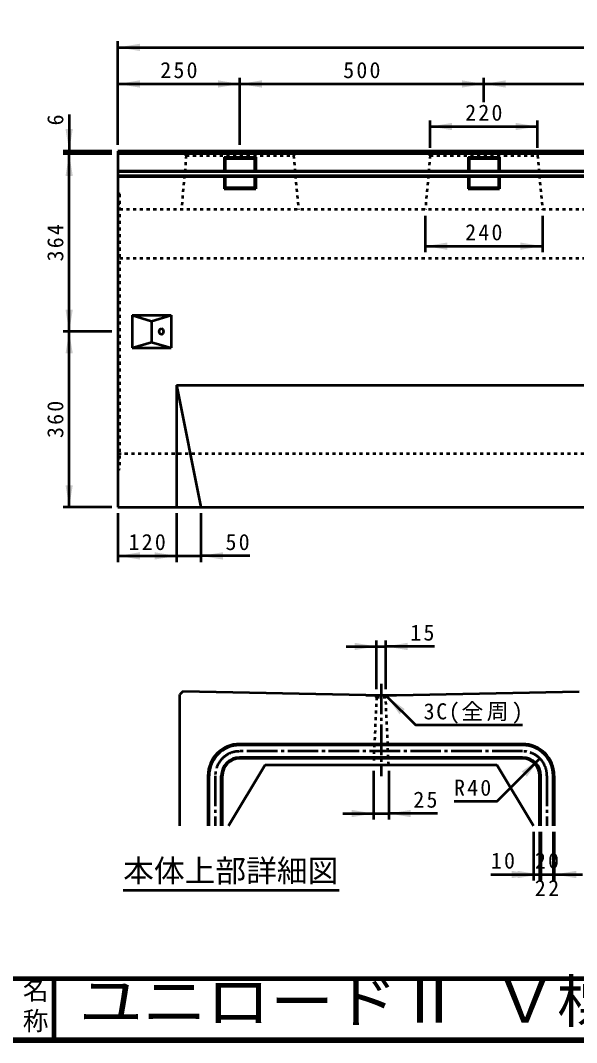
# Model space of a CAD drawing. Units: millimetres, scale not verified. Extents: x 100 to 4105, y 100 to 2870.
# Drawn here: x 2015 to 2927, y 100 to 1776 of the extents above; entities that cross this region are included whole.
import ezdxf
from ezdxf.enums import TextEntityAlignment as Align

# ---------------------------------------------------------------- set-up
doc = ezdxf.new("R2010")
doc.units = ezdxf.units.MM
doc.header["$LTSCALE"] = 5
doc.linetypes.add('USER1', pattern=[2.2, 1, -1.2])
doc.linetypes.add('USER2', pattern=[13.4, 10, -1.2, 1, -1.2])
doc.layers.add('V-nasSTD', color=7, linetype='Continuous', lineweight=50)
doc.styles.add('ＭＳ ゴシック', font='')
doc.styles.get('ＭＳ ゴシック').set_extended_font_data('MS Gothic')

msp = doc.modelspace()

# ---------------------------------------------------------------- hatches: boundary and pattern name
at = {"layer": 'V-nasSTD'}
for points in [[(2210.975, 1738.142), (2174.975, 1732.142), (2210.975, 1726.142)], [(2210.975, 1678.142), (2174.975, 1672.142), (2210.975, 1666.142)], [(2338.975, 1666.142), (2374.975, 1672.142), (2338.975, 1678.142)], [(2410.975, 1678.142), (2374.975, 1672.142), (2410.975, 1666.142)], [(2738.975, 1666.142), (2774.975, 1672.142), (2738.975, 1678.142)], [(2810.975, 1678.142), (2774.975, 1672.142), (2810.975, 1666.142)], [(2088.975, 1598.142), (2094.975, 1562.142), (2100.975, 1598.142)], [(2722.975, 1608.342), (2686.975, 1602.342), (2722.975, 1596.342)], [(2826.975, 1596.342), (2862.975, 1602.342), (2826.975, 1608.342)], [(2100.975, 1521.342), (2094.975, 1557.342), (2088.975, 1521.342)], [(2714.975, 1412.142), (2678.975, 1406.142), (2714.975, 1400.142)], [(2834.975, 1400.142), (2870.975, 1406.142), (2834.975, 1412.142)], [(2088.975, 1302.142), (2094.975, 1266.142), (2100.975, 1302.142)], [(2100.975, 1230.142), (2094.975, 1266.142), (2088.975, 1230.142)], [(2088.975, 1014.142), (2094.975, 978.142), (2100.975, 1014.142)], [(2210.975, 904.142), (2174.975, 898.142), (2210.975, 892.142)], [(2234.975, 892.142), (2270.975, 898.142), (2234.975, 904.142)], [(2346.975, 904.142), (2310.975, 898.142), (2346.975, 892.142)], [(2562.989, 743.639), (2598.989, 749.639), (2562.989, 755.639)], [(2649.989, 755.639), (2613.989, 749.639), (2649.989, 743.639)], [(2645.188, 646.926), (2615.489, 668.139), (2636.703, 638.44)], [(2845.56, 536.225), (2866.774, 565.923), (2837.075, 544.71)], [(2557.989, 469.639), (2593.989, 475.639), (2557.989, 481.639)], [(2654.989, 481.639), (2618.989, 475.639), (2654.989, 469.639)], [(2820.489, 369.639), (2856.489, 375.639), (2820.489, 381.639)], [(2830.489, 369.639), (2866.489, 375.639), (2830.489, 381.639)], [(2926.489, 381.639), (2890.489, 375.639), (2926.489, 369.639)]]:
    msp.add_hatch(color=256, dxfattribs=at).paths.add_polyline_path(points)

# ---------------------------------------------------------------- linework, layer by layer
for p, q in [((2174.975, 1572.142), (2174.975, 1742.142)), ((2174.975, 1732.142), (3774.975, 1732.142)), ((2374.975, 1572.142), (2374.975, 1682.142)), ((2774.975, 1642.142), (2774.975, 1682.142)), ((2174.975, 1672.142), (2374.975, 1672.142)), ((2374.975, 1672.142), (2774.975, 1672.142)), ((2774.975, 1672.142), (3174.975, 1672.142)), ((2094.975, 1622.142), (2094.975, 1562.142)), ((2686.975, 1567.342), (2686.975, 1612.342)), ((2862.975, 1567.342), (2862.975, 1612.342)), ((2686.975, 1602.342), (2862.975, 1602.342)), ((2164.975, 1562.142), (2084.975, 1562.142)), ((2094.975, 1557.342), (2094.975, 1562.142)), ((2174.975, 1562.142), (2174.975, 978.142)), ((3774.975, 1562.142), (2174.975, 1562.142)), ((2164.975, 1557.342), (2084.975, 1557.342)), ((2094.975, 1266.142), (2094.975, 1557.342)), ((2174.975, 1558.142), (2974.975, 1558.142)), ((2349.135, 1551.982), (2400.815, 1551.982)), ((2349.135, 1551.982), (2350.975, 1550.142)), ((2349.135, 1551.982), (2349.135, 1529.742)), ((2350.975, 1550.142), (2398.975, 1550.142)), ((2350.975, 1550.142), (2350.975, 1529.742)), ((2398.975, 1550.142), (2400.815, 1551.982)), ((2398.975, 1550.142), (2398.975, 1529.742)), ((2400.815, 1551.982), (2400.815, 1529.742)), ((2749.135, 1551.982), (2800.815, 1551.982)), ((2749.135, 1551.982), (2750.975, 1550.142)), ((2749.135, 1551.982), (2749.135, 1529.742)), ((2750.975, 1550.142), (2798.975, 1550.142)), ((2750.975, 1550.142), (2750.975, 1529.742)), ((2798.975, 1550.142), (2800.815, 1551.982)), ((2798.975, 1550.142), (2798.975, 1529.742)), ((2800.815, 1551.982), (2800.815, 1529.742)), ((2174.975, 1529.742), (2974.975, 1529.742)), ((2174.975, 1528.542), (2974.975, 1528.542)), ((2174.975, 1522.142), (2974.975, 1522.142)), ((2174.975, 1520.142), (2974.975, 1520.142)), ((2349.135, 1520.142), (2349.135, 1500.302)), ((2350.975, 1520.142), (2350.975, 1502.142)), ((2398.975, 1520.142), (2398.975, 1502.142)), ((2400.815, 1520.142), (2400.815, 1500.302)), ((2749.135, 1520.142), (2749.135, 1500.302)), ((2750.975, 1520.142), (2750.975, 1502.142)), ((2798.975, 1520.142), (2798.975, 1502.142)), ((2800.815, 1520.142), (2800.815, 1500.302)), ((2349.135, 1500.302), (2350.975, 1502.142)), ((2349.135, 1500.302), (2400.815, 1500.302)), ((2350.975, 1502.142), (2398.975, 1502.142)), ((2398.975, 1502.142), (2400.815, 1500.302)), ((2749.135, 1500.302), (2750.975, 1502.142)), ((2749.135, 1500.302), (2800.815, 1500.302)), ((2750.975, 1502.142), (2798.975, 1502.142)), ((2798.975, 1502.142), (2800.815, 1500.302)), ((2678.975, 1456.142), (2678.975, 1396.142)), ((2870.975, 1456.142), (2870.975, 1396.142)), ((2678.975, 1406.142), (2870.975, 1406.142)), ((2198.175, 1292.942), (2198.175, 1239.342)), ((2198.175, 1292.942), (2262.175, 1292.942)), ((2198.175, 1292.942), (2230.175, 1283.342)), ((2230.175, 1283.342), (2262.175, 1292.942)), ((2262.175, 1292.942), (2262.175, 1239.342)), ((2230.175, 1283.342), (2230.175, 1248.942)), ((2164.975, 1266.142), (2084.975, 1266.142)), ((2094.975, 978.142), (2094.975, 1266.142)), ((2198.175, 1239.342), (2230.175, 1248.942)), ((2230.175, 1248.942), (2262.175, 1239.342)), ((2198.175, 1239.342), (2262.175, 1239.342)), ((2270.975, 1178.142), (2270.975, 978.142)), ((2270.975, 1178.142), (2974.975, 1178.142)), ((2270.975, 1178.142), (2310.975, 978.142)), ((2164.975, 978.142), (2084.975, 978.142)), ((2174.975, 978.142), (3774.975, 978.142)), ((2174.975, 968.142), (2174.975, 888.142)), ((2270.975, 968.142), (2270.975, 888.142)), ((2310.975, 968.142), (2310.975, 888.142)), ((2174.975, 898.142), (2270.975, 898.142)), ((2270.975, 898.142), (2310.975, 898.142)), ((2390.975, 898.142), (2310.975, 898.142)), ((2598.989, 679.639), (2598.989, 759.639)), ((2613.989, 679.639), (2613.989, 759.639)), ((2548.989, 749.639), (2598.989, 749.639)), ((2598.989, 749.639), (2613.989, 749.639)), ((2693.989, 749.639), (2613.989, 749.639)), ((2281.489, 675.639), (2276.489, 670.639)), ((2276.489, 455.639), (2276.489, 670.639)), ((2581.489, 669.639), (2281.489, 675.639)), ((2631.489, 669.639), (2931.489, 675.639)), ((2581.489, 669.639), (2631.489, 669.639)), ((2615.489, 668.139), (2663.2, 620.428)), ((2838.2, 620.428), (2663.2, 620.428)), ((2838.489, 589.639), (2374.489, 589.639)), ((2838.489, 587.639), (2374.489, 587.639)), ((2416.489, 555.639), (2356.489, 455.639)), ((2838.489, 567.639), (2374.489, 567.639)), ((2838.489, 565.639), (2374.489, 565.639)), ((2416.489, 555.639), (2796.489, 555.639)), ((2796.063, 495.212), (2866.774, 565.923)), ((2796.489, 555.639), (2856.489, 455.639)), ((2322.489, 537.639), (2322.489, 455.639)), ((2324.489, 455.639), (2324.489, 537.639)), ((2344.489, 455.639), (2344.489, 537.639)), ((2346.489, 455.639), (2346.489, 537.639)), ((2593.989, 545.639), (2593.989, 465.639)), ((2618.989, 545.639), (2618.989, 465.639)), ((2866.489, 455.639), (2866.489, 537.639)), ((2868.489, 455.639), (2868.489, 537.639)), ((2888.489, 455.639), (2888.489, 537.639)), ((2890.489, 537.639), (2890.489, 455.639)), ((2796.063, 495.212), (2726.063, 495.212)), ((2543.989, 475.639), (2593.989, 475.639)), ((2593.989, 475.639), (2618.989, 475.639)), ((2698.989, 475.639), (2618.989, 475.639)), ((2856.489, 445.639), (2856.489, 365.639)), ((2866.489, 445.639), (2866.489, 365.639)), ((2868.489, 445.639), (2868.489, 365.639)), ((2888.489, 445.639), (2888.489, 365.639)), ((2890.489, 445.639), (2890.489, 365.639)), ((2786.489, 375.639), (2856.489, 375.639)), ((2856.489, 375.639), (2866.489, 375.639)), ((2866.489, 375.639), (2868.489, 375.639)), ((2868.489, 375.639), (2888.489, 375.639)), ((2888.489, 375.639), (2890.489, 375.639)), ((2890.489, 375.639), (2936.489, 375.639)), ((2183.503, 349.853), (2537.513, 349.853))]:
    msp.add_line(p, q, dxfattribs=at)
at = {"layer": 'V-nasSTD', "linetype": 'USER1'}
for p, q in [((3774.975, 1557.342), (2174.975, 1557.342)), ((2286.975, 1554.942), (2278.975, 1466.142)), ((2286.975, 1554.942), (2284.575, 1557.342)), ((2286.975, 1554.942), (2462.975, 1554.942)), ((2462.975, 1554.942), (2465.375, 1557.342)), ((2462.975, 1554.942), (2470.975, 1466.142)), ((2686.975, 1554.942), (2678.975, 1466.142)), ((2686.975, 1554.942), (2684.575, 1557.342)), ((2686.975, 1554.942), (2862.975, 1554.942)), ((2862.975, 1554.942), (2865.375, 1557.342)), ((2862.975, 1554.942), (2870.975, 1466.142)), ((2174.975, 1493.342), (2177.375, 1491.742)), ((2174.975, 1474.142), (2177.375, 1475.742)), ((2177.375, 1491.742), (2177.375, 1040.542)), ((2974.975, 1466.142), (2174.975, 1466.142)), ((2974.975, 1386.142), (2174.975, 1386.142)), ((2174.975, 1066.142), (2974.975, 1066.142)), ((2174.975, 1058.142), (2177.375, 1056.542)), ((2174.975, 1038.942), (2177.375, 1040.542)), ((2598.989, 666.639), (2593.989, 555.639)), ((2598.989, 666.639), (2595.989, 669.639)), ((2598.989, 666.639), (2613.989, 666.639)), ((2613.989, 666.639), (2616.989, 669.639)), ((2618.989, 555.639), (2613.989, 666.639))]:
    msp.add_line(p, q, dxfattribs=at)
at = {"layer": 'V-nasSTD', "linetype": 'USER2'}
for p, q in [((2606.489, 688.389), (2606.489, 536.889)), ((2838.489, 577.639), (2374.489, 577.639)), ((2334.489, 537.639), (2334.489, 455.639)), ((2878.489, 537.639), (2878.489, 455.639))]:
    msp.add_line(p, q, dxfattribs=at)
at = {"layer": 'V-nasSTD', "lineweight": 100}
for p, q in [((105, 205), (4100, 205)), ((2070, 205), (2070, 105)), ((105, 105), (4100, 105))]:
    msp.add_line(p, q, dxfattribs=at)
at = {"layer": 'V-nasSTD', "lineweight": 13}
msp.add_lwpolyline([(100, 100), (100, 2870), (4105, 2870), (4105, 100)], close=True, dxfattribs=at)
at = {"layer": 'V-nasSTD'}
for centre, radius, start, end in [((2374.489, 537.639), 52, 90, 180), ((2374.489, 537.639), 50, 90, 180), ((2838.489, 537.639), 52, 0, 90), ((2838.489, 537.639), 50, 0, 90), ((2374.489, 537.639), 30, 90, 180), ((2374.489, 537.639), 28, 90, 180), ((2838.489, 537.639), 30, 0, 90), ((2838.489, 537.639), 28, 0, 90)]:
    msp.add_arc(centre, radius, start, end, dxfattribs=at)
at = {"layer": 'V-nasSTD', "linetype": 'USER2'}
for centre, start, end in [((2374.489, 537.639), 90, 180), ((2838.489, 537.639), 0, 90)]:
    msp.add_arc(centre, 40, start, end, dxfattribs=at)
at = {"layer": 'V-nasSTD'}
msp.add_ellipse((2246.175, 1266.142), major_axis=(0, 4.8), ratio=0.707107, dxfattribs=at)

# ---------------------------------------------------------------- texts
at = {"layer": 'V-nasSTD', "style": 'ＭＳ ゴシック'}
msp.add_text('6', height=26.39, rotation=90, dxfattribs=at).set_placement((2058.975, 1604.142), align=Align.TOP_LEFT)
for s, height, p in [('本体上部詳細図', 36.95, (2183.503, 400.253)), ('2', 26.39, (2858.489, 366.639)), ('2', 26.39, (2880.489, 366.639)), ('名', 30.79, (2018.982, 200.999)), ('称', 30.79, (2018.976, 151.01))]:
    msp.add_text(s, height=height, dxfattribs=at).set_placement(p, align=Align.TOP_LEFT)
at = {"layer": 'V-nasSTD', "style": 'ＭＳ ゴシック', "width": 1.1}
msp.add_text('ユニロードⅡ Ｖ標準', height=69.65, dxfattribs=at).set_placement((2111, 202.47), align=Align.TOP_LEFT)
at = {"layer": 'V-nasSTD', "char_height": 26.39, "attachment_point": 1, "style": 'ＭＳ ゴシック'}
for s, insert in [('\\T1.2;250', (2244.375, 1708.142)), ('\\T1.2;500', (2544.375, 1708.142)), ('\\T1.2;220', (2744.375, 1638.342)), ('\\T1.2;240', (2744.375, 1442.142)), ('\\T1.2;120', (2192.375, 934.142)), ('\\T1.2;50', (2351.375, 934.139)), ('\\T1.2;15', (2654.389, 785.639)), ('\\T1.15;3C(全周)', (2676.2, 656.428)), ('\\T1.2;R40', (2726.063, 531.212)), ('\\T1.2;25', (2659.389, 511.639)), ('\\T1.2;10', (2786.489, 411.639)), ('\\T1.2;20', (2858.689, 411.639))]:
    msp.add_mtext(s, dxfattribs=dict(at, insert=insert))
at = {"layer": 'V-nasSTD', "char_height": 26.39, "attachment_point": 1, "rotation": 90, "style": 'ＭＳ ゴシック'}
for s, insert in [('\\T1.2;364', (2058.975, 1381.142)), ('\\T1.2;360', (2058.975, 1091.542))]:
    msp.add_mtext(s, dxfattribs=dict(at, insert=insert))

doc.saveas('drawing.dxf')
